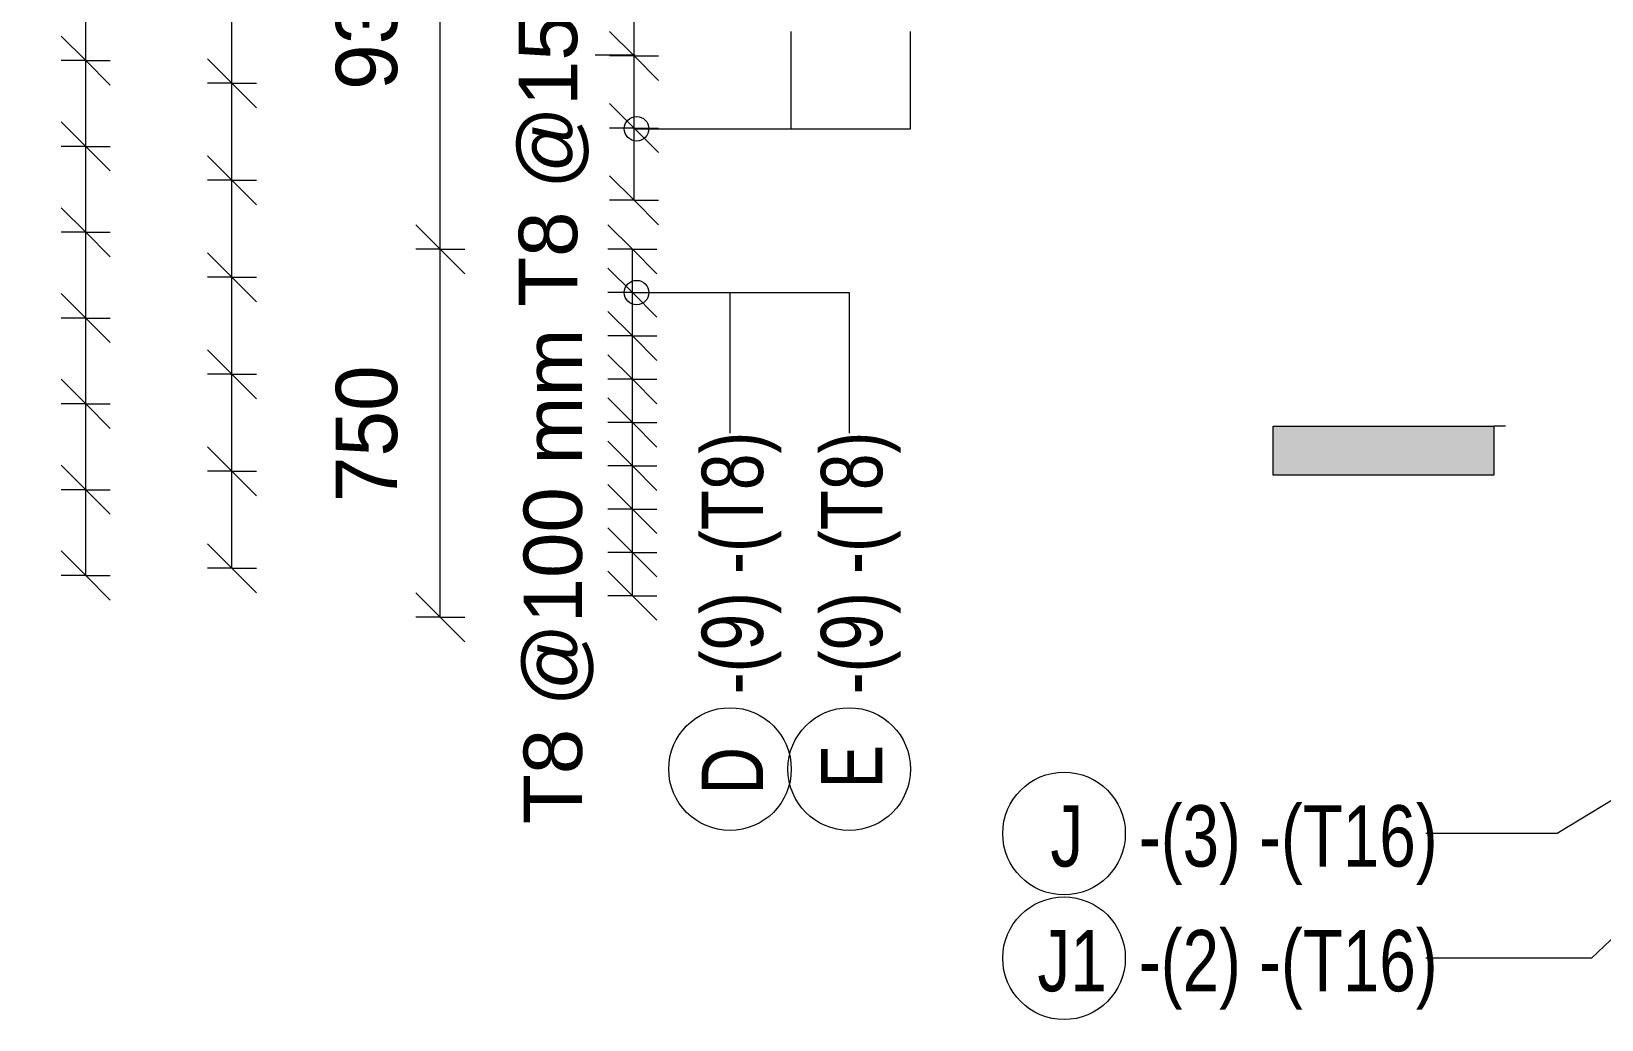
# Model space of a CAD drawing. Header units: millimetres. Extents: x 6720 to 22888, y -3063 to 10060.
# Drawn here: x 6840 to 10042, y -2215 to -201 of the extents above; entities that cross this region are included whole.
import ezdxf

# ---------------------------------------------------------------- set-up
doc = ezdxf.new("R2010")
doc.units = ezdxf.units.MM
for name, color, linetype, lineweight in [('A-ANNO-DIMS', 211, 'Continuous', 9), ('A-ANNO-DIMS-50', 211, 'Continuous', 9), ('G-ANNO-SYMB', 111, 'Continuous', 9), ('S-RBAR-IDEN', 171, 'Continuous', 9)]:
    doc.layers.add(name, color=color, linetype=linetype, lineweight=lineweight)
doc.styles.add('Arial_1', font='arial.ttf', dxfattribs={"height": 119.0625})
doc.styles.add('Nirmala UI Semilight', font='NirmalaS.ttf', dxfattribs={"width": 0.8, "height": 125})
doc.styles.add('Nirmala UI Semilight_1', font='NirmalaS.ttf', dxfattribs={"height": 125})
doc.dimstyles.new('Arrow_Filled_-_2_5_NI_UI_1', dxfattribs={"dimscale": 304.8, "dimtxt": 130.920493, "dimasz": 0.328084, "dimexe": 0.164042, "dimexo": 0.0625, "dimgap": 0.164042, "dimtad": 1, "dimdec": 0, "dimzin": 0, "dimdsep": 46, "dimtxsty": 'Arial_1', "dimblk1": 'OBLIQUE', "dimblk2": 'OBLIQUE', "dimsah": 1, "dimcen": 0.09, "dimazin": 0, "dimtfac": 1, "dimtdec": 4, "dimtix": 1, "dimtmove": 0, "dimatfit": 3, "dimfxl": 0.164042, "dimfxlon": 1, "dimtvp": 1, "dimtolj": 1, "dimtzin": 0, "dimarcsym": 2})
doc.dimstyles.new('Arrow_Filled_-_2_5_NI_UI_3', dxfattribs={"dimscale": 304.8, "dimtxt": 130.920493, "dimasz": 0.328084, "dimexe": 0.164042, "dimexo": 0.0625, "dimgap": 0.164042, "dimtad": 1, "dimdec": 0, "dimzin": 0, "dimdsep": 46, "dimtxsty": 'Nirmala UI Semilight_1', "dimblk1": 'OBLIQUE', "dimblk2": 'OBLIQUE', "dimsah": 1, "dimcen": 0.09, "dimazin": 0, "dimtfac": 1, "dimtdec": 4, "dimtix": 1, "dimtmove": 0, "dimatfit": 3, "dimfxl": 0.164042, "dimfxlon": 1, "dimtvp": 1, "dimtolj": 1, "dimtzin": 0, "dimarcsym": 2})

# ---------------------------------------------------------------- blocks, each defined once
blk = doc.blocks.new('Detail View - M_Section Tail - Filled Horizontal-14034-Elevation Front 1')
at = {"layer": 'G-ANNO-SYMB'}
blk.add_hatch(color=256, dxfattribs=at).paths.add_polyline_path([(9822.2, 7694.8), (9822.2, 7794.8), (9372.2, 7794.8), (9372.2, 7694.8)])
for p, q in [((9372.2, 7694.8), (9372.2, 7794.8)), ((9372.2, 7794.8), (9822.2, 7794.8)), ((9822.2, 7794.8), (9822.2, 7694.8)), ((9822.2, 7694.8), (9372.2, 7694.8))]:
    blk.add_line(p, q, dxfattribs=at)
blk = doc.blocks.new('M_Rebar Tag_rfa MARK - ARROW-794226-Elevation Front 1')
at = {"layer": 'S-RBAR-IDEN'}
blk.add_circle((7986, 7943.3), 125, dxfattribs=at)
blk = doc.blocks.new('DIMBLOCK143-Elevation Front 1')
at = {"layer": 'A-ANNO-DIMS-50'}
for p, q in [((7249, -1097.3), (7199, -1047.3)), ((7249, -1097.3), (7199, -1097.3)), ((7249, -1295), (7249, -1097.3)), ((7249, -1097.3), (7299, -1147.3)), ((7249, -1097.3), (7299, -1097.3)), ((7249, -1295), (7199, -1245)), ((7249, -1295), (7199, -1295)), ((7249, -1295), (7299, -1345)), ((7249, -1295), (7299, -1295))]:
    blk.add_line(p, q, dxfattribs=at)
blk = doc.blocks.new('_Oblique')
at = {"color": 0, "linetype": 'ByBlock', "lineweight": -2}
blk.add_line((-0.5, -0.5), (0.5, 0.5), dxfattribs=at)
blk = doc.blocks.new('DIMBLOCK144-Elevation Front 1')
at = {"layer": 'A-ANNO-DIMS-50'}
for p, q in [((7249, -899.7), (7199, -849.7)), ((7249, -899.7), (7199, -899.7)), ((7249, -1097.3), (7249, -899.7)), ((7249, -899.7), (7299, -949.7)), ((7249, -899.7), (7299, -899.7)), ((7249, -1097.3), (7199, -1047.3)), ((7249, -1097.3), (7199, -1097.3)), ((7249, -1097.3), (7299, -1147.3)), ((7249, -1097.3), (7299, -1097.3))]:
    blk.add_line(p, q, dxfattribs=at)
blk = doc.blocks.new('DIMBLOCK145-Elevation Front 1')
at = {"layer": 'A-ANNO-DIMS-50'}
for p, q in [((7249, -702), (7199, -652)), ((7249, -702), (7199, -702)), ((7249, -899.7), (7249, -702)), ((7249, -702), (7299, -752)), ((7249, -702), (7299, -702)), ((7249, -899.7), (7199, -849.7)), ((7249, -899.7), (7199, -899.7)), ((7249, -899.7), (7299, -949.7)), ((7249, -899.7), (7299, -899.7))]:
    blk.add_line(p, q, dxfattribs=at)
blk = doc.blocks.new('DIMBLOCK146-Elevation Front 1')
at = {"layer": 'A-ANNO-DIMS-50'}
for p, q in [((7249, -504.3), (7199, -454.3)), ((7249, -504.3), (7199, -504.3)), ((7249, -702), (7249, -504.3)), ((7249, -504.3), (7299, -554.3)), ((7249, -504.3), (7299, -504.3)), ((7249, -702), (7199, -652)), ((7249, -702), (7199, -702)), ((7249, -702), (7299, -752)), ((7249, -702), (7299, -702))]:
    blk.add_line(p, q, dxfattribs=at)
blk = doc.blocks.new('DIMBLOCK147-Elevation Front 1')
at = {"layer": 'A-ANNO-DIMS-50'}
for p, q in [((7249, -306.7), (7199, -256.7)), ((7249, -306.7), (7199, -306.7)), ((7249, -504.3), (7249, -306.7)), ((7249, -306.7), (7299, -356.7)), ((7249, -306.7), (7299, -306.7)), ((7249, -504.3), (7199, -454.3)), ((7249, -504.3), (7199, -504.3)), ((7249, -504.3), (7299, -554.3)), ((7249, -504.3), (7299, -504.3))]:
    blk.add_line(p, q, dxfattribs=at)
blk = doc.blocks.new('DIMBLOCK148-Elevation Front 1')
at = {"layer": 'A-ANNO-DIMS-50'}
for p, q in [((7249, -109), (7199, -59)), ((7249, -109), (7199, -109)), ((7249, -306.7), (7249, -109)), ((7249, -109), (7299, -159)), ((7249, -109), (7299, -109)), ((7249, -306.7), (7199, -256.7)), ((7249, -306.7), (7199, -306.7)), ((7249, -306.7), (7299, -356.7)), ((7249, -306.7), (7299, -306.7))]:
    blk.add_line(p, q, dxfattribs=at)
blk = doc.blocks.new('DIMBLOCK188-Elevation Front 1')
at = {"layer": 'A-ANNO-DIMS-50'}
for p, q in [((7249, 7600), (7199, 7650)), ((7249, 7600), (7199, 7600)), ((7249, -1295), (7249, 7600)), ((7249, 7402.3), (7249, 7600)), ((7249, 7600), (7299, 7550)), ((7249, 7600), (7299, 7600)), ((7249, 7402.3), (7199, 7452.3)), ((7249, 7402.3), (7199, 7402.3)), ((7249, 7204.7), (7249, 7402.3)), ((7249, 7402.3), (7299, 7352.3)), ((7249, 7402.3), (7299, 7402.3)), ((7249, 7204.7), (7199, 7254.7)), ((7249, 7204.7), (7199, 7204.7)), ((7249, 7007), (7249, 7204.7)), ((7249, 7204.7), (7299, 7154.7)), ((7249, 7204.7), (7299, 7204.7)), ((7249, 7007), (7199, 7057)), ((7249, 7007), (7199, 7007)), ((7249, 6809.3), (7249, 7007)), ((7249, 7007), (7299, 6957)), ((7249, 7007), (7299, 7007)), ((7249, 6809.3), (7199, 6859.3)), ((7249, 6809.3), (7199, 6809.3)), ((7249, 6611.7), (7249, 6809.3)), ((7249, 6809.3), (7299, 6759.3)), ((7249, 6809.3), (7299, 6809.3)), ((7249, 6611.7), (7199, 6661.7)), ((7249, 6611.7), (7199, 6611.7)), ((7249, 6414), (7249, 6611.7)), ((7249, 6611.7), (7299, 6561.7)), ((7249, 6611.7), (7299, 6611.7)), ((7249, 6414), (7199, 6464)), ((7249, 6414), (7199, 6414)), ((7249, 6216.3), (7249, 6414)), ((7249, 6414), (7299, 6364)), ((7249, 6414), (7299, 6414)), ((7249, 6216.3), (7199, 6266.3)), ((7249, 6216.3), (7199, 6216.3)), ((7249, 6018.7), (7249, 6216.3)), ((7249, 6216.3), (7299, 6166.3)), ((7249, 6216.3), (7299, 6216.3)), ((7249, 6018.7), (7199, 6068.7)), ((7249, 6018.7), (7199, 6018.7)), ((7249, 5821), (7249, 6018.7)), ((7249, 6018.7), (7299, 5968.7)), ((7249, 6018.7), (7299, 6018.7)), ((7249, 5821), (7199, 5871)), ((7249, 5821), (7199, 5821)), ((7249, 5623.3), (7249, 5821)), ((7249, 5821), (7299, 5771)), ((7249, 5821), (7299, 5821)), ((7249, 5623.3), (7199, 5673.3)), ((7249, 5623.3), (7199, 5623.3)), ((7249, 5425.7), (7249, 5623.3)), ((7249, 5623.3), (7299, 5573.3)), ((7249, 5623.3), (7299, 5623.3)), ((7249, 5425.7), (7199, 5475.7)), ((7249, 5425.7), (7199, 5425.7)), ((7249, 5228), (7249, 5425.7)), ((7249, 5425.7), (7299, 5375.7)), ((7249, 5425.7), (7299, 5425.7)), ((7249, 5228), (7199, 5278)), ((7249, 5228), (7199, 5228)), ((7249, 5030.3), (7249, 5228)), ((7249, 5228), (7299, 5178)), ((7249, 5228), (7299, 5228)), ((7249, 5030.3), (7199, 5080.3)), ((7249, 5030.3), (7199, 5030.3)), ((7249, 4832.7), (7249, 5030.3)), ((7249, 5030.3), (7299, 4980.3)), ((7249, 5030.3), (7299, 5030.3)), ((7249, 4832.7), (7199, 4882.7)), ((7249, 4832.7), (7199, 4832.7)), ((7249, 4635), (7249, 4832.7)), ((7249, 4832.7), (7299, 4782.7)), ((7249, 4832.7), (7299, 4832.7)), ((7249, 4635), (7199, 4685)), ((7249, 4635), (7199, 4635)), ((7249, 4437.3), (7249, 4635)), ((7249, 4635), (7299, 4585)), ((7249, 4635), (7299, 4635)), ((7249, 4437.3), (7199, 4487.3)), ((7249, 4437.3), (7199, 4437.3)), ((7249, 4239.7), (7249, 4437.3)), ((7249, 4437.3), (7299, 4387.3)), ((7249, 4437.3), (7299, 4437.3)), ((7249, 4239.7), (7199, 4289.7)), ((7249, 4239.7), (7199, 4239.7)), ((7249, 4042), (7249, 4239.7)), ((7249, 4239.7), (7299, 4189.7)), ((7249, 4239.7), (7299, 4239.7)), ((7249, 4042), (7199, 4092)), ((7249, 4042), (7199, 4042)), ((7249, 3844.3), (7249, 4042)), ((7249, 4042), (7299, 3992)), ((7249, 4042), (7299, 4042)), ((7249, 3844.3), (7199, 3894.3)), ((7249, 3844.3), (7199, 3844.3)), ((7249, 3646.7), (7249, 3844.3)), ((7249, 3844.3), (7299, 3794.3)), ((7249, 3844.3), (7299, 3844.3)), ((7249, 3646.7), (7199, 3696.7)), ((7249, 3646.7), (7199, 3646.7)), ((7249, 3449), (7249, 3646.7)), ((7249, 3646.7), (7299, 3596.7)), ((7249, 3646.7), (7299, 3646.7)), ((7249, 3449), (7199, 3499)), ((7249, 3449), (7199, 3449)), ((7249, 3251.3), (7249, 3449)), ((7249, 3449), (7299, 3399)), ((7249, 3449), (7299, 3449)), ((7249, 3251.3), (7199, 3301.3)), ((7249, 3251.3), (7199, 3251.3)), ((7249, 3053.7), (7249, 3251.3)), ((7249, 3251.3), (7299, 3201.3)), ((7249, 3251.3), (7299, 3251.3)), ((7249, 3053.7), (7199, 3103.7)), ((7249, 3053.7), (7199, 3053.7)), ((7249, 2856), (7249, 3053.7)), ((7249, 3053.7), (7299, 3003.7)), ((7249, 3053.7), (7299, 3053.7)), ((7249, 2856), (7199, 2906)), ((7249, 2856), (7199, 2856)), ((7249, 2658.3), (7249, 2856)), ((7249, 2856), (7299, 2806)), ((7249, 2856), (7299, 2856)), ((7249, 2658.3), (7199, 2708.3)), ((7249, 2658.3), (7199, 2658.3)), ((7249, 2460.7), (7249, 2658.3)), ((7249, 2658.3), (7299, 2608.3)), ((7249, 2658.3), (7299, 2658.3)), ((7249, 2460.7), (7199, 2510.7)), ((7249, 2460.7), (7199, 2460.7)), ((7249, 2263), (7249, 2460.7)), ((7249, 2460.7), (7299, 2410.7)), ((7249, 2460.7), (7299, 2460.7)), ((7249, 2263), (7199, 2313)), ((7249, 2263), (7199, 2263)), ((7249, 2065.3), (7249, 2263)), ((7249, 2263), (7299, 2213)), ((7249, 2263), (7299, 2263)), ((7249, 2065.3), (7199, 2115.3)), ((7249, 2065.3), (7199, 2065.3)), ((7249, 1867.7), (7249, 2065.3)), ((7249, 2065.3), (7299, 2015.3)), ((7249, 2065.3), (7299, 2065.3)), ((7249, 1867.7), (7199, 1917.7)), ((7249, 1867.7), (7199, 1867.7)), ((7249, 1670), (7249, 1867.7)), ((7249, 1867.7), (7299, 1817.7)), ((7249, 1867.7), (7299, 1867.7)), ((7249, 1670), (7199, 1720)), ((7249, 1670), (7199, 1670)), ((7249, 1472.3), (7249, 1670)), ((7249, 1670), (7299, 1620)), ((7249, 1670), (7299, 1670)), ((7249, 1472.3), (7199, 1522.3)), ((7249, 1472.3), (7199, 1472.3)), ((7249, 1274.7), (7249, 1472.3)), ((7249, 1472.3), (7299, 1422.3)), ((7249, 1472.3), (7299, 1472.3)), ((7249, 1274.7), (7199, 1324.7)), ((7249, 1274.7), (7199, 1274.7)), ((7249, 1077), (7249, 1274.7)), ((7249, 1274.7), (7299, 1224.7)), ((7249, 1274.7), (7299, 1274.7)), ((7249, 1077), (7199, 1127)), ((7249, 1077), (7199, 1077)), ((7249, 879.3), (7249, 1077)), ((7249, 1077), (7299, 1027)), ((7249, 1077), (7299, 1077)), ((7249, 879.3), (7199, 929.3)), ((7249, 879.3), (7199, 879.3)), ((7249, 681.7), (7249, 879.3)), ((7249, 879.3), (7299, 829.3)), ((7249, 879.3), (7299, 879.3)), ((7249, 681.7), (7199, 731.7)), ((7249, 681.7), (7199, 681.7)), ((7249, 484), (7249, 681.7)), ((7249, 681.7), (7299, 631.7)), ((7249, 681.7), (7299, 681.7)), ((7249, 484), (7199, 534)), ((7249, 484), (7199, 484)), ((7249, 286.3), (7249, 484)), ((7249, 484), (7299, 434)), ((7249, 484), (7299, 484)), ((7249, 286.3), (7199, 336.3)), ((7249, 286.3), (7199, 286.3)), ((7249, 88.7), (7249, 286.3)), ((7249, 286.3), (7299, 236.3)), ((7249, 286.3), (7299, 286.3)), ((7249, 88.7), (7199, 138.7)), ((7249, 88.7), (7199, 88.7)), ((7249, -109), (7249, 88.7)), ((7249, 88.7), (7299, 38.7)), ((7249, 88.7), (7299, 88.7)), ((7249, -109), (7199, -59)), ((7249, -109), (7199, -109)), ((7249, -306.7), (7249, -109)), ((7249, -109), (7299, -159)), ((7249, -109), (7299, -109)), ((7249, -306.7), (7199, -256.7)), ((7249, -306.7), (7199, -306.7)), ((7249, -504.3), (7249, -306.7)), ((7249, -306.7), (7299, -356.7)), ((7249, -306.7), (7299, -306.7)), ((7249, -504.3), (7199, -454.3)), ((7249, -504.3), (7199, -504.3)), ((7249, -702), (7249, -504.3)), ((7249, -504.3), (7299, -554.3)), ((7249, -504.3), (7299, -504.3)), ((7249, -702), (7199, -652)), ((7249, -702), (7199, -702)), ((7249, -899.7), (7249, -702)), ((7249, -702), (7299, -752)), ((7249, -702), (7299, -702)), ((7249, -899.7), (7199, -849.7)), ((7249, -899.7), (7199, -899.7)), ((7249, -1097.3), (7249, -899.7)), ((7249, -899.7), (7299, -949.7)), ((7249, -899.7), (7299, -899.7)), ((7249, -1097.3), (7199, -1047.3)), ((7249, -1097.3), (7199, -1097.3)), ((7249, -1295), (7249, -1097.3)), ((7249, -1097.3), (7299, -1147.3)), ((7249, -1097.3), (7299, -1097.3)), ((7249, -1295), (7199, -1245)), ((7249, -1295), (7199, -1295)), ((7249, -1295), (7299, -1345)), ((7249, -1295), (7299, -1295))]:
    blk.add_line(p, q, dxfattribs=at)
blk = doc.blocks.new('_None')
blk = doc.blocks.new('DIMBLOCK189-Elevation Front 1')
at = {"layer": 'A-ANNO-DIMS-50'}
for p, q in [((6951, -1134.9), (6901, -1084.9)), ((6951, -1134.9), (6901, -1134.9)), ((6951, -1309.8), (6951, -1134.9)), ((6951, -1134.9), (7001, -1184.9)), ((6951, -1134.9), (7001, -1134.9)), ((6951, -1309.8), (6901, -1259.8)), ((6951, -1309.8), (6901, -1309.8)), ((6951, -1309.8), (7001, -1359.8)), ((6951, -1309.8), (7001, -1309.8))]:
    blk.add_line(p, q, dxfattribs=at)
blk = doc.blocks.new('DIMBLOCK190-Elevation Front 1')
at = {"layer": 'A-ANNO-DIMS-50'}
for p, q in [((6951, -960), (6901, -910)), ((6951, -960), (6901, -960)), ((6951, -1134.9), (6951, -960)), ((6951, -960), (7001, -1010)), ((6951, -960), (7001, -960)), ((6951, -1134.9), (6901, -1084.9)), ((6951, -1134.9), (6901, -1134.9)), ((6951, -1134.9), (7001, -1184.9)), ((6951, -1134.9), (7001, -1134.9))]:
    blk.add_line(p, q, dxfattribs=at)
blk = doc.blocks.new('DIMBLOCK191-Elevation Front 1')
at = {"layer": 'A-ANNO-DIMS-50'}
for p, q in [((6951, -785.2), (6901, -735.2)), ((6951, -785.2), (6901, -785.2)), ((6951, -960), (6951, -785.2)), ((6951, -785.2), (7001, -835.2)), ((6951, -785.2), (7001, -785.2)), ((6951, -960), (6901, -910)), ((6951, -960), (6901, -960)), ((6951, -960), (7001, -1010)), ((6951, -960), (7001, -960))]:
    blk.add_line(p, q, dxfattribs=at)
blk = doc.blocks.new('DIMBLOCK192-Elevation Front 1')
at = {"layer": 'A-ANNO-DIMS-50'}
for p, q in [((6951, -610.3), (6901, -560.3)), ((6951, -610.3), (6901, -610.3)), ((6951, -785.2), (6951, -610.3)), ((6951, -610.3), (7001, -660.3)), ((6951, -610.3), (7001, -610.3)), ((6951, -785.2), (6901, -735.2)), ((6951, -785.2), (6901, -785.2)), ((6951, -785.2), (7001, -835.2)), ((6951, -785.2), (7001, -785.2))]:
    blk.add_line(p, q, dxfattribs=at)
blk = doc.blocks.new('DIMBLOCK193-Elevation Front 1')
at = {"layer": 'A-ANNO-DIMS-50'}
for p, q in [((6951, -435.4), (6901, -385.4)), ((6951, -435.4), (6901, -435.4)), ((6951, -610.3), (6951, -435.4)), ((6951, -435.4), (7001, -485.4)), ((6951, -435.4), (7001, -435.4)), ((6951, -610.3), (6901, -560.3)), ((6951, -610.3), (6901, -610.3)), ((6951, -610.3), (7001, -660.3)), ((6951, -610.3), (7001, -610.3))]:
    blk.add_line(p, q, dxfattribs=at)
blk = doc.blocks.new('DIMBLOCK194-Elevation Front 1')
at = {"layer": 'A-ANNO-DIMS-50'}
for p, q in [((6951, -260.5), (6901, -210.5)), ((6951, -260.5), (6901, -260.5)), ((6951, -435.4), (6951, -260.5)), ((6951, -260.5), (7001, -310.5)), ((6951, -260.5), (7001, -260.5)), ((6951, -435.4), (6901, -385.4)), ((6951, -435.4), (6901, -435.4)), ((6951, -435.4), (7001, -485.4)), ((6951, -435.4), (7001, -435.4))]:
    blk.add_line(p, q, dxfattribs=at)
blk = doc.blocks.new('DIMBLOCK195-Elevation Front 1')
at = {"layer": 'A-ANNO-DIMS-50'}
for p, q in [((6951, -85.7), (6901, -35.7)), ((6951, -85.7), (6901, -85.7)), ((6951, -260.5), (6951, -85.7)), ((6951, -85.7), (7001, -135.7)), ((6951, -85.7), (7001, -85.7)), ((6951, -260.5), (6901, -210.5)), ((6951, -260.5), (6901, -260.5)), ((6951, -260.5), (7001, -310.5)), ((6951, -260.5), (7001, -260.5))]:
    blk.add_line(p, q, dxfattribs=at)
blk = doc.blocks.new('DIMBLOCK240-Elevation Front 1')
at = {"layer": 'A-ANNO-DIMS-50'}
for p, q in [((6951, 7608.7), (6901, 7658.7)), ((6951, 7608.7), (6901, 7608.7)), ((6951, -1309.8), (6951, 7608.7)), ((6951, 7433.8), (6951, 7608.7)), ((6951, 7608.7), (7001, 7558.7)), ((6951, 7608.7), (7001, 7608.7)), ((6951, 7433.8), (6901, 7483.8)), ((6951, 7433.8), (6901, 7433.8)), ((6951, 7259), (6951, 7433.8)), ((6951, 7433.8), (7001, 7383.8)), ((6951, 7433.8), (7001, 7433.8)), ((6951, 7259), (6901, 7309)), ((6951, 7259), (6901, 7259)), ((6951, 7084.1), (6951, 7259)), ((6951, 7259), (7001, 7209)), ((6951, 7259), (7001, 7259)), ((6951, 7084.1), (6901, 7134.1)), ((6951, 7084.1), (6901, 7084.1)), ((6951, 6909.2), (6951, 7084.1)), ((6951, 7084.1), (7001, 7034.1)), ((6951, 7084.1), (7001, 7084.1)), ((6951, 6909.2), (6901, 6959.2)), ((6951, 6909.2), (6901, 6909.2)), ((6951, 6734.3), (6951, 6909.2)), ((6951, 6909.2), (7001, 6859.2)), ((6951, 6909.2), (7001, 6909.2)), ((6951, 6734.3), (6901, 6784.3)), ((6951, 6734.3), (6901, 6734.3)), ((6951, 6559.5), (6951, 6734.3)), ((6951, 6734.3), (7001, 6684.3)), ((6951, 6734.3), (7001, 6734.3)), ((6951, 6559.5), (6901, 6609.5)), ((6951, 6559.5), (6901, 6559.5)), ((6951, 6384.6), (6951, 6559.5)), ((6951, 6559.5), (7001, 6509.5)), ((6951, 6559.5), (7001, 6559.5)), ((6951, 6384.6), (6901, 6434.6)), ((6951, 6384.6), (6901, 6384.6)), ((6951, 6209.7), (6951, 6384.6)), ((6951, 6384.6), (7001, 6334.6)), ((6951, 6384.6), (7001, 6384.6)), ((6951, 6209.7), (6901, 6259.7)), ((6951, 6209.7), (6901, 6209.7)), ((6951, 6034.8), (6951, 6209.7)), ((6951, 6209.7), (7001, 6159.7)), ((6951, 6209.7), (7001, 6209.7)), ((6951, 6034.8), (6901, 6084.8)), ((6951, 6034.8), (6901, 6034.8)), ((6951, 5860), (6951, 6034.8)), ((6951, 6034.8), (7001, 5984.8)), ((6951, 6034.8), (7001, 6034.8)), ((6951, 5860), (6901, 5910)), ((6951, 5860), (6901, 5860)), ((6951, 5685.1), (6951, 5860)), ((6951, 5860), (7001, 5810)), ((6951, 5860), (7001, 5860)), ((6951, 5685.1), (6901, 5735.1)), ((6951, 5685.1), (6901, 5685.1)), ((6951, 5510.2), (6951, 5685.1)), ((6951, 5685.1), (7001, 5635.1)), ((6951, 5685.1), (7001, 5685.1)), ((6951, 5510.2), (6901, 5560.2)), ((6951, 5510.2), (6901, 5510.2)), ((6951, 5335.4), (6951, 5510.2)), ((6951, 5510.2), (7001, 5460.2)), ((6951, 5510.2), (7001, 5510.2)), ((6951, 5335.4), (6901, 5385.4)), ((6951, 5335.4), (6901, 5335.4)), ((6951, 5160.5), (6951, 5335.4)), ((6951, 5335.4), (7001, 5285.4)), ((6951, 5335.4), (7001, 5335.4)), ((6951, 5160.5), (6901, 5210.5)), ((6951, 5160.5), (6901, 5160.5)), ((6951, 4985.6), (6951, 5160.5)), ((6951, 5160.5), (7001, 5110.5)), ((6951, 5160.5), (7001, 5160.5)), ((6951, 4985.6), (6901, 5035.6)), ((6951, 4985.6), (6901, 4985.6)), ((6951, 4810.7), (6951, 4985.6)), ((6951, 4985.6), (7001, 4935.6)), ((6951, 4985.6), (7001, 4985.6)), ((6951, 4810.7), (6901, 4860.7)), ((6951, 4810.7), (6901, 4810.7)), ((6951, 4635.9), (6951, 4810.7)), ((6951, 4810.7), (7001, 4760.7)), ((6951, 4810.7), (7001, 4810.7)), ((6951, 4635.9), (6901, 4685.9)), ((6951, 4635.9), (6901, 4635.9)), ((6951, 4461), (6951, 4635.9)), ((6951, 4635.9), (7001, 4585.9)), ((6951, 4635.9), (7001, 4635.9)), ((6951, 4461), (6901, 4511)), ((6951, 4461), (6901, 4461)), ((6951, 4286.1), (6951, 4461)), ((6951, 4461), (7001, 4411)), ((6951, 4461), (7001, 4461)), ((6951, 4286.1), (6901, 4336.1)), ((6951, 4286.1), (6901, 4286.1)), ((6951, 4111.3), (6951, 4286.1)), ((6951, 4286.1), (7001, 4236.1)), ((6951, 4286.1), (7001, 4286.1)), ((6951, 4111.3), (6901, 4161.3)), ((6951, 4111.3), (6901, 4111.3)), ((6951, 3936.4), (6951, 4111.3)), ((6951, 4111.3), (7001, 4061.3)), ((6951, 4111.3), (7001, 4111.3)), ((6951, 3936.4), (6901, 3986.4)), ((6951, 3936.4), (6901, 3936.4)), ((6951, 3761.5), (6951, 3936.4)), ((6951, 3936.4), (7001, 3886.4)), ((6951, 3936.4), (7001, 3936.4)), ((6951, 3761.5), (6901, 3811.5)), ((6951, 3761.5), (6901, 3761.5)), ((6951, 3586.6), (6951, 3761.5)), ((6951, 3761.5), (7001, 3711.5)), ((6951, 3761.5), (7001, 3761.5)), ((6951, 3586.6), (6901, 3636.6)), ((6951, 3586.6), (6901, 3586.6)), ((6951, 3411.8), (6951, 3586.6)), ((6951, 3586.6), (7001, 3536.6)), ((6951, 3586.6), (7001, 3586.6)), ((6951, 3411.8), (6901, 3461.8)), ((6951, 3411.8), (6901, 3411.8)), ((6951, 3236.9), (6951, 3411.8)), ((6951, 3411.8), (7001, 3361.8)), ((6951, 3411.8), (7001, 3411.8)), ((6951, 3236.9), (6901, 3286.9)), ((6951, 3236.9), (6901, 3236.9)), ((6951, 3062), (6951, 3236.9)), ((6951, 3236.9), (7001, 3186.9)), ((6951, 3236.9), (7001, 3236.9)), ((6951, 3062), (6901, 3112)), ((6951, 3062), (6901, 3062)), ((6951, 2887.2), (6951, 3062)), ((6951, 3062), (7001, 3012)), ((6951, 3062), (7001, 3062)), ((6951, 2887.2), (6901, 2937.2)), ((6951, 2887.2), (6901, 2887.2)), ((6951, 2712.3), (6951, 2887.2)), ((6951, 2887.2), (7001, 2837.2)), ((6951, 2887.2), (7001, 2887.2)), ((6951, 2712.3), (6901, 2762.3)), ((6951, 2712.3), (6901, 2712.3)), ((6951, 2537.4), (6951, 2712.3)), ((6951, 2712.3), (7001, 2662.3)), ((6951, 2712.3), (7001, 2712.3)), ((6951, 2537.4), (6901, 2587.4)), ((6951, 2537.4), (6901, 2537.4)), ((6951, 2362.5), (6951, 2537.4)), ((6951, 2537.4), (7001, 2487.4)), ((6951, 2537.4), (7001, 2537.4)), ((6951, 2362.5), (6901, 2412.5)), ((6951, 2362.5), (6901, 2362.5)), ((6951, 2187.7), (6951, 2362.5)), ((6951, 2362.5), (7001, 2312.5)), ((6951, 2362.5), (7001, 2362.5)), ((6951, 2187.7), (6901, 2237.7)), ((6951, 2187.7), (6901, 2187.7)), ((6951, 2012.8), (6951, 2187.7)), ((6951, 2187.7), (7001, 2137.7)), ((6951, 2187.7), (7001, 2187.7)), ((6951, 2012.8), (6901, 2062.8)), ((6951, 2012.8), (6901, 2012.8)), ((6951, 1837.9), (6951, 2012.8)), ((6951, 2012.8), (7001, 1962.8)), ((6951, 2012.8), (7001, 2012.8)), ((6951, 1837.9), (6901, 1887.9)), ((6951, 1837.9), (6901, 1837.9)), ((6951, 1663.1), (6951, 1837.9)), ((6951, 1837.9), (7001, 1787.9)), ((6951, 1837.9), (7001, 1837.9)), ((6951, 1663.1), (6901, 1713.1)), ((6951, 1663.1), (6901, 1663.1)), ((6951, 1488.2), (6951, 1663.1)), ((6951, 1663.1), (7001, 1613.1)), ((6951, 1663.1), (7001, 1663.1)), ((6951, 1488.2), (6901, 1538.2)), ((6951, 1488.2), (6901, 1488.2)), ((6951, 1313.3), (6951, 1488.2)), ((6951, 1488.2), (7001, 1438.2)), ((6951, 1488.2), (7001, 1488.2)), ((6951, 1313.3), (6901, 1363.3)), ((6951, 1313.3), (6901, 1313.3)), ((6951, 1138.4), (6951, 1313.3)), ((6951, 1313.3), (7001, 1263.3)), ((6951, 1313.3), (7001, 1313.3)), ((6951, 1138.4), (6901, 1188.4)), ((6951, 1138.4), (6901, 1138.4)), ((6951, 963.6), (6951, 1138.4)), ((6951, 1138.4), (7001, 1088.4)), ((6951, 1138.4), (7001, 1138.4)), ((6951, 963.6), (6901, 1013.6)), ((6951, 963.6), (6901, 963.6)), ((6951, 788.7), (6951, 963.6)), ((6951, 963.6), (7001, 913.6)), ((6951, 963.6), (7001, 963.6)), ((6951, 788.7), (6901, 838.7)), ((6951, 788.7), (6901, 788.7)), ((6951, 613.8), (6951, 788.7)), ((6951, 788.7), (7001, 738.7)), ((6951, 788.7), (7001, 788.7)), ((6951, 613.8), (6901, 663.8)), ((6951, 613.8), (6901, 613.8)), ((6951, 438.9), (6951, 613.8)), ((6951, 613.8), (7001, 563.8)), ((6951, 613.8), (7001, 613.8)), ((6951, 438.9), (6901, 488.9)), ((6951, 438.9), (6901, 438.9)), ((6951, 264.1), (6951, 438.9)), ((6951, 438.9), (7001, 388.9)), ((6951, 438.9), (7001, 438.9)), ((6951, 264.1), (6901, 314.1)), ((6951, 264.1), (6901, 264.1)), ((6951, 89.2), (6951, 264.1)), ((6951, 264.1), (7001, 214.1)), ((6951, 264.1), (7001, 264.1)), ((6951, 89.2), (6901, 139.2)), ((6951, 89.2), (6901, 89.2)), ((6951, -85.7), (6951, 89.2)), ((6951, 89.2), (7001, 39.2)), ((6951, 89.2), (7001, 89.2)), ((6951, -85.7), (6901, -35.7)), ((6951, -85.7), (6901, -85.7)), ((6951, -260.5), (6951, -85.7)), ((6951, -85.7), (7001, -135.7)), ((6951, -85.7), (7001, -85.7)), ((6951, -260.5), (6901, -210.5)), ((6951, -260.5), (6901, -260.5)), ((6951, -435.4), (6951, -260.5)), ((6951, -260.5), (7001, -310.5)), ((6951, -260.5), (7001, -260.5)), ((6951, -435.4), (6901, -385.4)), ((6951, -435.4), (6901, -435.4)), ((6951, -610.3), (6951, -435.4)), ((6951, -435.4), (7001, -485.4)), ((6951, -435.4), (7001, -435.4)), ((6951, -610.3), (6901, -560.3)), ((6951, -610.3), (6901, -610.3)), ((6951, -785.2), (6951, -610.3)), ((6951, -610.3), (7001, -660.3)), ((6951, -610.3), (7001, -610.3)), ((6951, -785.2), (6901, -735.2)), ((6951, -785.2), (6901, -785.2)), ((6951, -960), (6951, -785.2)), ((6951, -785.2), (7001, -835.2)), ((6951, -785.2), (7001, -785.2)), ((6951, -960), (6901, -910)), ((6951, -960), (6901, -960)), ((6951, -1134.9), (6951, -960)), ((6951, -960), (7001, -1010)), ((6951, -960), (7001, -960)), ((6951, -1134.9), (6901, -1084.9)), ((6951, -1134.9), (6901, -1134.9)), ((6951, -1309.8), (6951, -1134.9)), ((6951, -1134.9), (7001, -1184.9)), ((6951, -1134.9), (7001, -1134.9)), ((6951, -1309.8), (6901, -1259.8)), ((6951, -1309.8), (6901, -1309.8)), ((6951, -1309.8), (7001, -1359.8)), ((6951, -1309.8), (7001, -1309.8))]:
    blk.add_line(p, q, dxfattribs=at)
blk = doc.blocks.new('DIMBLOCK250-Elevation Front 1')
at = {"layer": 'A-ANNO-DIMS-50'}
for p, q in [((8069.1, -398), (8019.1, -348)), ((8069.1, -398), (8019.1, -398)), ((8069.1, -545), (8069.1, -398)), ((8069.1, -398), (8119.1, -448)), ((8069.1, -398), (8119.1, -398)), ((8069.1, -545), (8019.1, -495)), ((8069.1, -545), (8019.1, -545)), ((8069.1, -545), (8119.1, -595)), ((8069.1, -545), (8119.1, -545))]:
    blk.add_line(p, q, dxfattribs=at)
blk = doc.blocks.new('DIMBLOCK251-Elevation Front 1')
at = {"layer": 'A-ANNO-DIMS-50'}
for p, q in [((8069.1, -251), (8019.1, -201)), ((8069.1, -251), (8019.1, -251)), ((8069.1, -398), (8069.1, -251)), ((8069.1, -251), (8119.1, -301)), ((8069.1, -251), (8119.1, -251)), ((8069.1, -398), (8019.1, -348)), ((8069.1, -398), (8019.1, -398)), ((8069.1, -398), (8119.1, -448)), ((8069.1, -398), (8119.1, -398))]:
    blk.add_line(p, q, dxfattribs=at)
blk = doc.blocks.new('DIMBLOCK252-Elevation Front 1')
at = {"layer": 'A-ANNO-DIMS-50'}
for p, q in [((8069.1, -104), (8019.1, -54)), ((8069.1, -104), (8019.1, -104)), ((8069.1, -251), (8069.1, -104)), ((8069.1, -104), (8119.1, -154)), ((8069.1, -104), (8119.1, -104)), ((8069.1, -251), (8019.1, -201)), ((8069.1, -251), (8019.1, -251)), ((8069.1, -251), (8119.1, -301)), ((8069.1, -251), (8119.1, -251))]:
    blk.add_line(p, q, dxfattribs=at)
blk = doc.blocks.new('DIMBLOCK255-Elevation Front 1')
at = {"layer": 'A-ANNO-DIMS-50'}
for p, q in [((8069.1, 190), (8019.1, 240)), ((8069.1, 190), (8019.1, 190)), ((8069.1, -545), (8069.1, 190)), ((8069.1, 43), (8069.1, 190)), ((8069.1, 190), (8119.1, 140)), ((8069.1, 190), (8119.1, 190)), ((8069.1, 43), (8019.1, 93)), ((8069.1, 43), (8019.1, 43)), ((8069.1, -104), (8069.1, 43)), ((8069.1, 43), (8119.1, -7)), ((8069.1, 43), (8119.1, 43)), ((8069.1, -104), (8019.1, -54)), ((8069.1, -104), (8019.1, -104)), ((8069.1, -251), (8069.1, -104)), ((8069.1, -104), (8119.1, -154)), ((8069.1, -104), (8119.1, -104)), ((8069.1, -251), (8019.1, -201)), ((8069.1, -251), (8019.1, -251)), ((8069.1, -398), (8069.1, -251)), ((8069.1, -251), (8119.1, -301)), ((8069.1, -251), (8119.1, -251)), ((8069.1, -398), (8019.1, -348)), ((8069.1, -398), (8019.1, -398)), ((8069.1, -545), (8069.1, -398)), ((8069.1, -398), (8119.1, -448)), ((8069.1, -398), (8119.1, -398)), ((8069.1, -545), (8019.1, -495)), ((8069.1, -545), (8019.1, -545)), ((8069.1, -545), (8119.1, -595)), ((8069.1, -545), (8119.1, -545))]:
    blk.add_line(p, q, dxfattribs=at)
blk = doc.blocks.new('DIMBLOCK256-Elevation Front 1')
at = {"layer": 'A-ANNO-DIMS-50'}
for p, q in [((8065.7, -1262.8), (8015.7, -1212.8)), ((8065.7, -1262.8), (8015.7, -1262.8)), ((8065.7, -1351), (8065.7, -1262.8)), ((8065.7, -1262.8), (8115.7, -1312.8)), ((8065.7, -1262.8), (8115.7, -1262.8)), ((8065.7, -1351), (8015.7, -1301)), ((8065.7, -1351), (8015.7, -1351)), ((8065.7, -1351), (8115.7, -1401)), ((8065.7, -1351), (8115.7, -1351))]:
    blk.add_line(p, q, dxfattribs=at)
blk = doc.blocks.new('DIMBLOCK257-Elevation Front 1')
at = {"layer": 'A-ANNO-DIMS-50'}
for p, q in [((8065.7, -1174.5), (8015.7, -1124.5)), ((8065.7, -1174.5), (8015.7, -1174.5)), ((8065.7, -1262.8), (8065.7, -1174.5)), ((8065.7, -1174.5), (8115.7, -1224.5)), ((8065.7, -1174.5), (8115.7, -1174.5)), ((8065.7, -1262.8), (8015.7, -1212.8)), ((8065.7, -1262.8), (8015.7, -1262.8)), ((8065.7, -1262.8), (8115.7, -1312.8)), ((8065.7, -1262.8), (8115.7, -1262.8))]:
    blk.add_line(p, q, dxfattribs=at)
blk = doc.blocks.new('DIMBLOCK258-Elevation Front 1')
at = {"layer": 'A-ANNO-DIMS-50'}
for p, q in [((8065.7, -1086.3), (8015.7, -1036.3)), ((8065.7, -1086.3), (8015.7, -1086.3)), ((8065.7, -1174.5), (8065.7, -1086.3)), ((8065.7, -1086.3), (8115.7, -1136.3)), ((8065.7, -1086.3), (8115.7, -1086.3)), ((8065.7, -1174.5), (8015.7, -1124.5)), ((8065.7, -1174.5), (8015.7, -1174.5)), ((8065.7, -1174.5), (8115.7, -1224.5)), ((8065.7, -1174.5), (8115.7, -1174.5))]:
    blk.add_line(p, q, dxfattribs=at)
blk = doc.blocks.new('DIMBLOCK259-Elevation Front 1')
at = {"layer": 'A-ANNO-DIMS-50'}
for p, q in [((8065.7, -998), (8015.7, -948)), ((8065.7, -998), (8015.7, -998)), ((8065.7, -1086.3), (8065.7, -998)), ((8065.7, -998), (8115.7, -1048)), ((8065.7, -998), (8115.7, -998)), ((8065.7, -1086.3), (8015.7, -1036.3)), ((8065.7, -1086.3), (8015.7, -1086.3)), ((8065.7, -1086.3), (8115.7, -1136.3)), ((8065.7, -1086.3), (8115.7, -1086.3))]:
    blk.add_line(p, q, dxfattribs=at)
blk = doc.blocks.new('DIMBLOCK260-Elevation Front 1')
at = {"layer": 'A-ANNO-DIMS-50'}
for p, q in [((8065.7, -909.8), (8015.7, -859.8)), ((8065.7, -909.8), (8015.7, -909.8)), ((8065.7, -998), (8065.7, -909.8)), ((8065.7, -909.8), (8115.7, -959.8)), ((8065.7, -909.8), (8115.7, -909.8)), ((8065.7, -998), (8015.7, -948)), ((8065.7, -998), (8015.7, -998)), ((8065.7, -998), (8115.7, -1048)), ((8065.7, -998), (8115.7, -998))]:
    blk.add_line(p, q, dxfattribs=at)
blk = doc.blocks.new('DIMBLOCK261-Elevation Front 1')
at = {"layer": 'A-ANNO-DIMS-50'}
for p, q in [((8065.7, -821.5), (8015.7, -771.5)), ((8065.7, -821.5), (8015.7, -821.5)), ((8065.7, -909.8), (8065.7, -821.5)), ((8065.7, -821.5), (8115.7, -871.5)), ((8065.7, -821.5), (8115.7, -821.5)), ((8065.7, -909.8), (8015.7, -859.8)), ((8065.7, -909.8), (8015.7, -909.8)), ((8065.7, -909.8), (8115.7, -959.8)), ((8065.7, -909.8), (8115.7, -909.8))]:
    blk.add_line(p, q, dxfattribs=at)
blk = doc.blocks.new('DIMBLOCK262-Elevation Front 1')
at = {"layer": 'A-ANNO-DIMS-50'}
for p, q in [((8065.7, -733.3), (8015.7, -683.3)), ((8065.7, -733.3), (8015.7, -733.3)), ((8065.7, -821.5), (8065.7, -733.3)), ((8065.7, -733.3), (8115.7, -783.3)), ((8065.7, -733.3), (8115.7, -733.3)), ((8065.7, -821.5), (8015.7, -771.5)), ((8065.7, -821.5), (8015.7, -821.5)), ((8065.7, -821.5), (8115.7, -871.5)), ((8065.7, -821.5), (8115.7, -821.5))]:
    blk.add_line(p, q, dxfattribs=at)
blk = doc.blocks.new('DIMBLOCK263-Elevation Front 1')
at = {"layer": 'A-ANNO-DIMS-50'}
for p, q in [((8065.7, -645), (8015.7, -595)), ((8065.7, -645), (8015.7, -645)), ((8065.7, -733.3), (8065.7, -645)), ((8065.7, -645), (8115.7, -695)), ((8065.7, -645), (8115.7, -645)), ((8065.7, -733.3), (8015.7, -683.3)), ((8065.7, -733.3), (8015.7, -733.3)), ((8065.7, -733.3), (8115.7, -783.3)), ((8065.7, -733.3), (8115.7, -733.3))]:
    blk.add_line(p, q, dxfattribs=at)
blk = doc.blocks.new('DIMBLOCK264-Elevation Front 1')
at = {"layer": 'A-ANNO-DIMS-50'}
for p, q in [((8065.7, -645), (8015.7, -595)), ((8065.7, -645), (8015.7, -645)), ((8065.7, -1351), (8065.7, -645)), ((8065.7, -733.3), (8065.7, -645)), ((8065.7, -645), (8115.7, -695)), ((8065.7, -645), (8115.7, -645)), ((8065.7, -733.3), (8015.7, -683.3)), ((8065.7, -733.3), (8015.7, -733.3)), ((8065.7, -821.5), (8065.7, -733.3)), ((8065.7, -733.3), (8115.7, -783.3)), ((8065.7, -733.3), (8115.7, -733.3)), ((8065.7, -821.5), (8015.7, -771.5)), ((8065.7, -821.5), (8015.7, -821.5)), ((8065.7, -909.8), (8065.7, -821.5)), ((8065.7, -821.5), (8115.7, -871.5)), ((8065.7, -821.5), (8115.7, -821.5)), ((8065.7, -909.8), (8015.7, -859.8)), ((8065.7, -909.8), (8015.7, -909.8)), ((8065.7, -998), (8065.7, -909.8)), ((8065.7, -909.8), (8115.7, -959.8)), ((8065.7, -909.8), (8115.7, -909.8)), ((8065.7, -998), (8015.7, -948)), ((8065.7, -998), (8015.7, -998)), ((8065.7, -1086.3), (8065.7, -998)), ((8065.7, -998), (8115.7, -1048)), ((8065.7, -998), (8115.7, -998)), ((8065.7, -1086.3), (8015.7, -1036.3)), ((8065.7, -1086.3), (8015.7, -1086.3)), ((8065.7, -1174.5), (8065.7, -1086.3)), ((8065.7, -1086.3), (8115.7, -1136.3)), ((8065.7, -1086.3), (8115.7, -1086.3)), ((8065.7, -1174.5), (8015.7, -1124.5)), ((8065.7, -1174.5), (8015.7, -1174.5)), ((8065.7, -1262.8), (8065.7, -1174.5)), ((8065.7, -1174.5), (8115.7, -1224.5)), ((8065.7, -1174.5), (8115.7, -1174.5)), ((8065.7, -1262.8), (8015.7, -1212.8)), ((8065.7, -1262.8), (8015.7, -1262.8)), ((8065.7, -1351), (8065.7, -1262.8)), ((8065.7, -1262.8), (8115.7, -1312.8)), ((8065.7, -1262.8), (8115.7, -1262.8)), ((8065.7, -1351), (8015.7, -1301)), ((8065.7, -1351), (8015.7, -1351)), ((8065.7, -1351), (8115.7, -1401)), ((8065.7, -1351), (8115.7, -1351))]:
    blk.add_line(p, q, dxfattribs=at)
blk = doc.blocks.new('M_Rebar Tag_rfa MARK - DOT 1 MM-794228-Elevation Front 1')
at = {"layer": 'S-RBAR-IDEN'}
blk.add_circle((12615.5, 9050.7), 125, dxfattribs=at)
blk = doc.blocks.new('DIMBLOCK265-Elevation Front 1')
at = {"layer": 'A-ANNO-DIMS-50'}
for p, q in [((7674, -645), (7624, -595)), ((7674, -645), (7624, -645)), ((7674, -1395), (7674, -645)), ((7674, -645), (7724, -695)), ((7674, -645), (7724, -645)), ((7674, -1395), (7624, -1345)), ((7674, -1395), (7624, -1395)), ((7674, -1395), (7724, -1445)), ((7674, -1395), (7724, -1395))]:
    blk.add_line(p, q, dxfattribs=at)
at = {"layer": 'A-ANNO-DIMS-50', "color": 0, "insert": (7460.9, -1160.4), "char_height": 125, "width": 337.061, "attachment_point": 1, "rotation": 90, "line_spacing_factor": 1.142579, "style": 'Nirmala UI Semilight_1'}
blk.add_mtext('750', dxfattribs=at)
blk = doc.blocks.new('DIMBLOCK266-Elevation Front 1')
at = {"layer": 'A-ANNO-DIMS-50'}
for p, q in [((7674, 290), (7624, 340)), ((7674, 290), (7624, 290)), ((7674, -645), (7674, 290)), ((7674, 290), (7724, 240)), ((7674, 290), (7724, 290)), ((7674, -645), (7624, -595)), ((7674, -645), (7624, -645)), ((7674, -645), (7724, -695)), ((7674, -645), (7724, -645))]:
    blk.add_line(p, q, dxfattribs=at)
at = {"layer": 'A-ANNO-DIMS-50', "color": 0, "insert": (7460.9, -320.3), "char_height": 125, "width": 342.774, "attachment_point": 1, "rotation": 90, "line_spacing_factor": 1.142579, "style": 'Nirmala UI Semilight_1'}
blk.add_mtext('935', dxfattribs=at)

msp = doc.modelspace()

# ---------------------------------------------------------------- linework, layer by layer
at = {"layer": 'G-ANNO-SYMB'}
msp.add_line((9845.9, -1005.2), (9822.2, -1005.2), dxfattribs=at)
at = {"layer": 'S-RBAR-IDEN'}
for p, q in [((8389.6, -399.4), (8389.6, -201)), ((8632.7, -399.4), (8632.7, -201)), ((8071, -249.4), (7989.6, -249.4)), ((8074.1, -399.4), (8389.6, -399.4)), ((8074.1, -399.4), (8632.7, -399.4)), ((8074.1, -733.3), (8264.6, -733.3)), ((8074.1, -733.3), (8507.7, -733.3)), ((8264.6, -733.3), (8264.6, -1019.6)), ((8507.7, -733.3), (8507.7, -1019.6)), ((10856.2, -1293), (10021.4, -2089.8)), ((10791.6, -1323.2), (9951.7, -1835.6)), ((9951.7, -1835.6), (9683.3, -1835.6)), ((10021.4, -2089.8), (9683.3, -2089.8))]:
    msp.add_line(p, q, dxfattribs=at)
for centre in [(8074.1, -399.4), (8074.1, -399.4), (8074.1, -733.3), (8074.1, -733.3)]:
    msp.add_circle(centre, 25, dxfattribs=at)

# ---------------------------------------------------------------- block references
at = {"layer": 'G-ANNO-SYMB'}
msp.add_blockref('Detail View - M_Section Tail - Filled Horizontal-14034-Elevation Front 1', (0, -8800), dxfattribs=at)
at = {"layer": 'S-RBAR-IDEN', "rotation": 89.99999999999991}
for p in [(17315.4, -14319.8), (17558.4, -14319.8)]:
    msp.add_blockref('M_Rebar Tag_rfa MARK - DOT 1 MM-794228-Elevation Front 1', p, dxfattribs=at)
at = {"layer": 'S-RBAR-IDEN'}
for p in [(959.8, -9778.9), (959.8, -10033.1)]:
    msp.add_blockref('M_Rebar Tag_rfa MARK - ARROW-794226-Elevation Front 1', p, dxfattribs=at)

# ---------------------------------------------------------------- texts
at = {"layer": 'S-RBAR-IDEN', "char_height": 125, "attachment_point": 1, "rotation": 90, "style": 'Nirmala UI Semilight'}
for s, insert, width in [('-(9) -(T8)', (8207, -1551.6), 641.35), ('-(9) -(T8)', (8450.1, -1551.6), 641.35), ('E', (8450.1, -1743.9), 86.582), ('D', (8207, -1755.9), 115.443)]:
    msp.add_mtext(s, dxfattribs=dict(at, insert=insert, width=width))
at = {"layer": 'S-RBAR-IDEN', "char_height": 125, "attachment_point": 1, "style": 'Nirmala UI Semilight'}
for s, insert, width in [('J', (8918, -1778), 57.721), ('-(3) -(T16)', (9098.5, -1778), 705.485), ('J1', (8891.6, -2032.2), 121.856), ('-(2) -(T16)', (9098.5, -2032.2), 705.485)]:
    msp.add_mtext(s, dxfattribs=dict(at, insert=insert, width=width))

# ---------------------------------------------------------------- dimensions: what is measured, and where the dimension line sits
at = {"layer": 'A-ANNO-DIMS'}
for base, p1, p2, text, override, picture, middle in [((6951, 7608.7), (7001, -1309.8), (7001, 7608.7), '8918', {"dimpost": '<>', "dimblk1": 'None', "dimblk2": 'None', "dimsah": 1, "dimfxl": 8918.467586}, 'DIMBLOCK240-Elevation Front 1', (6840.2, 3149.5)), ((7249, 7600), (7299, -1295), (7299, 7600), '8895', {"dimpost": '<>', "dimblk1": 'None', "dimblk2": 'None', "dimsah": 1, "dimfxl": 8895}, 'DIMBLOCK188-Elevation Front 1', (7138.2, 3152.5)), ((8069.1, 190), (8119.1, -545), (8119.1, 190), '735', {"dimpost": '<>', "dimblk1": 'None', "dimblk2": 'None', "dimsah": 1, "dimfxl": 735}, 'DIMBLOCK255-Elevation Front 1', (7958.3, -177.5)), ((6951, -85.7), (7001, -260.5), (7001, -85.7), ' ', {"dimpost": '<>', "dimfxl": 174.871913}, 'DIMBLOCK195-Elevation Front 1', (6951, -173.1)), ((7249, -109), (7299, -306.7), (7299, -109), ' ', {"dimpost": '<>', "dimfxl": 197.666667}, 'DIMBLOCK148-Elevation Front 1', (7249, -207.8)), ((8069.1, -104), (8119.1, -251), (8119.1, -104), ' ', {"dimpost": '<>', "dimfxl": 147}, 'DIMBLOCK252-Elevation Front 1', (8069.1, -177.5)), ((6951, -260.5), (7001, -435.4), (7001, -260.5), ' ', {"dimpost": '<>', "dimfxl": 174.871913}, 'DIMBLOCK194-Elevation Front 1', (6951, -348)), ((8069.1, -251), (8119.1, -398), (8119.1, -251), ' ', {"dimpost": '<>', "dimfxl": 147}, 'DIMBLOCK251-Elevation Front 1', (8069.1, -324.5)), ((7249, -306.7), (7299, -504.3), (7299, -306.7), ' ', {"dimpost": '<>', "dimfxl": 197.666667}, 'DIMBLOCK147-Elevation Front 1', (7249, -405.5)), ((8069.1, -398), (8119.1, -545), (8119.1, -398), ' ', {"dimpost": '<>', "dimfxl": 147}, 'DIMBLOCK250-Elevation Front 1', (8069.1, -471.5)), ((6951, -435.4), (7001, -610.3), (7001, -435.4), ' ', {"dimpost": '<>', "dimfxl": 174.871913}, 'DIMBLOCK193-Elevation Front 1', (6951, -522.8)), ((7249, -504.3), (7299, -702), (7299, -504.3), ' ', {"dimpost": '<>', "dimfxl": 197.666667}, 'DIMBLOCK146-Elevation Front 1', (7249, -603.2)), ((6951, -610.3), (7001, -785.2), (7001, -610.3), ' ', {"dimpost": '<>', "dimfxl": 174.871913}, 'DIMBLOCK192-Elevation Front 1', (6951, -697.7)), ((8065.7, -645), (8115.7, -733.3), (8115.7, -645), ' ', {"dimpost": '<>', "dimfxl": 88.25}, 'DIMBLOCK263-Elevation Front 1', (8065.7, -689.1)), ((7249, -702), (7299, -899.7), (7299, -702), ' ', {"dimpost": '<>', "dimfxl": 197.666667}, 'DIMBLOCK145-Elevation Front 1', (7249, -800.8)), ((8065.7, -733.3), (8115.7, -821.5), (8115.7, -733.3), ' ', {"dimpost": '<>', "dimfxl": 88.25}, 'DIMBLOCK262-Elevation Front 1', (8065.7, -777.4)), ((6951, -785.2), (7001, -960), (7001, -785.2), ' ', {"dimpost": '<>', "dimfxl": 174.871913}, 'DIMBLOCK191-Elevation Front 1', (6951, -872.6)), ((8065.7, -821.5), (8115.7, -909.8), (8115.7, -821.5), ' ', {"dimpost": '<>', "dimfxl": 88.25}, 'DIMBLOCK261-Elevation Front 1', (8065.7, -865.6)), ((7249, -899.7), (7299, -1097.3), (7299, -899.7), ' ', {"dimpost": '<>', "dimfxl": 197.666667}, 'DIMBLOCK144-Elevation Front 1', (7249, -998.5)), ((8065.7, -909.8), (8115.7, -998), (8115.7, -909.8), ' ', {"dimpost": '<>', "dimfxl": 88.25}, 'DIMBLOCK260-Elevation Front 1', (8065.7, -953.9)), ((6951, -960), (7001, -1134.9), (7001, -960), ' ', {"dimpost": '<>', "dimfxl": 174.871913}, 'DIMBLOCK190-Elevation Front 1', (6951, -1047.5)), ((8065.7, -998), (8115.7, -1086.3), (8115.7, -998), ' ', {"dimpost": '<>', "dimfxl": 88.25}, 'DIMBLOCK259-Elevation Front 1', (8065.7, -1042.1)), ((7249, -1097.3), (7299, -1295), (7299, -1097.3), ' ', {"dimpost": '<>', "dimfxl": 197.666667}, 'DIMBLOCK143-Elevation Front 1', (7249, -1196.2)), ((8065.7, -1086.3), (8115.7, -1174.5), (8115.7, -1086.3), ' ', {"dimpost": '<>', "dimfxl": 88.25}, 'DIMBLOCK258-Elevation Front 1', (8065.7, -1130.4)), ((6951, -1134.9), (7001, -1309.8), (7001, -1134.9), ' ', {"dimpost": '<>', "dimfxl": 174.871913}, 'DIMBLOCK189-Elevation Front 1', (6951, -1222.3)), ((8065.7, -1174.5), (8115.7, -1262.8), (8115.7, -1174.5), ' ', {"dimpost": '<>', "dimfxl": 88.25}, 'DIMBLOCK257-Elevation Front 1', (8065.7, -1218.6)), ((8065.7, -1262.8), (8115.7, -1351), (8115.7, -1262.8), ' ', {"dimpost": '<>', "dimfxl": 88.25}, 'DIMBLOCK256-Elevation Front 1', (8065.7, -1306.9))]:
    dim = msp.add_linear_dim(base=base, p1=p1, p2=p2, angle=90, text=text, dimstyle='Arrow_Filled_-_2_5_NI_UI_1', override=override, dxfattribs=at)
    dim.commit()
    dim.dimension.update_dxf_attribs({"geometry": picture, "text_midpoint": middle})
for base, p1, p2, override, picture, middle in [((7674, 290), (7724, -645), (7724, 290), {"dimpost": '<>', "dimfxl": 935}, 'DIMBLOCK266-Elevation Front 1', (7559.3, -177.5)), ((7674, -645), (7724, -1395), (7724, -645), {"dimpost": '<>', "dimfxl": 750}, 'DIMBLOCK265-Elevation Front 1', (7559.4, -1020))]:
    dim = msp.add_linear_dim(base=base, p1=p1, p2=p2, angle=90, dimstyle='Arrow_Filled_-_2_5_NI_UI_3', override=override, dxfattribs=at)
    dim.commit()
    dim.dimension.update_dxf_attribs({"geometry": picture, "text_midpoint": middle})

# ---------------------------------------------------------------- next in the draw order: texts
at = {"layer": 'S-RBAR-IDEN', "insert": (7834, -762.2), "char_height": 119.06, "width": 1238.607, "attachment_point": 1, "rotation": 90, "style": 'Arial_1', "bg_fill": 3, "box_fill_scale": 1.25, "bg_fill_color": 256, "bg_fill_true_color": 13158600, "bg_fill_transparency": 0}
msp.add_mtext('T8 @150 mm', dxfattribs=at)

# ---------------------------------------------------------------- next in the draw order: dimensions: what is measured, and where the dimension line sits
at = {"layer": 'A-ANNO-DIMS'}
dim = msp.add_linear_dim(base=(8065.7, -645), p1=(8115.7, -1351), p2=(8115.7, -645), angle=90, text='706', dimstyle='Arrow_Filled_-_2_5_NI_UI_1', override={"dimpost": '<>', "dimblk1": 'None', "dimblk2": 'None', "dimsah": 1, "dimfxl": 706}, dxfattribs=at)
dim.commit()
dim.dimension.update_dxf_attribs({"geometry": 'DIMBLOCK264-Elevation Front 1', "text_midpoint": (7954.9, -998)})

# ---------------------------------------------------------------- next in the draw order: texts
at = {"layer": 'S-RBAR-IDEN', "insert": (7843.8, -1816.4), "char_height": 119.06, "width": 1238.607, "attachment_point": 1, "rotation": 90, "style": 'Arial_1', "bg_fill": 3, "box_fill_scale": 1.25, "bg_fill_color": 256, "bg_fill_true_color": 13158600, "bg_fill_transparency": 0}
msp.add_mtext('T8 @100 mm', dxfattribs=at)

doc.saveas('drawing.dxf')
